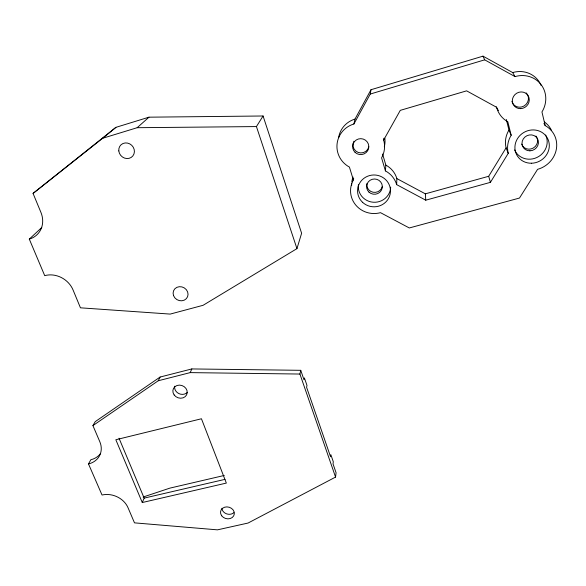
<?xml version="1.0" encoding="UTF-8"?>
<svg xmlns="http://www.w3.org/2000/svg" width="586" height="586" viewBox="0 0 586 586"><rect width="100%" height="100%" fill="white"/><g stroke="black" fill="none" stroke-linecap="round" stroke-linejoin="round"><path stroke-width="0.88" d="M396.663 184.634A23.499 22.737 0.4 0 0 385.42 170.907L381.581 157.861A23.821 23.447 2 0 0 383.654 140.017L400.289 110.351L466.617 90.845L496.642 107.311A25.476 23.989 -37.8 0 0 507.798 121.742L511.168 135.256A24.986 23.374 -30.4 0 0 508.238 153.356L490.423 182.349L425.751 200.185L396.663 184.634L396.854 178.584A23.022 22.327 -0.3 0 0 385.844 165.113L382.585 154.015M385.42 170.907L385.844 165.113M383.654 140.017L383.808 138.274M335.558 477.085L336.078 472.734L333.024 463.892L333.295 461.761L330.848 454.67L330.57 456.78L306.595 387.295L306.976 385.398L304.39 377.904L304.002 379.772L300.735 370.315L191.842 368.938L160.125 377.032L95.232 421.642L92.925 425.597L99.81 441.705A20.942 17.661 25.1 0 1 88.508 463.944L102.03 495.024A20.364 16.884 21.5 0 1 128.012 507.696L134.494 522.859L217.479 529.847L248.068 523.042L335.558 477.085L299.922 374.044L300.735 370.315M543.933 123.463L545.192 125.609A24.986 23.374 -30.4 0 1 556.378 149.086A24.986 23.374 -30.4 0 1 537.589 169.332L519.489 198.046L409.299 227.961L380.497 212.667A23.499 22.737 0.4 0 1 355.731 205.041A23.499 22.737 0.4 0 1 353.365 179.997L349.417 167.069A23.821 23.447 2 0 1 337.06 144.039A23.821 23.447 2 0 1 353.907 123.998L370.242 94.046L370.997 89.724L483.003 56.153L512.691 72.569A24.942 23.506 -38.6 0 1 541.112 85.497M353.365 179.997L353.673 178.298M353.907 123.998L354.991 119.097L370.997 89.724M296.955 248.632L301.614 233.243L263.07 115.991L148.983 117.178L115.94 127.338L33.058 193.417L40.932 212.418A23.286 20.415 40.8 0 1 29.3 239.117L44.719 275.654A22.422 19.587 34.3 0 1 73.082 290.026L80.45 307.818L170.189 314.089L203.093 305.299L296.955 248.632L256.434 126.576L263.07 115.991M142.273 502.532L115.83 439.749L201.445 418.763L226.343 483.084L142.273 502.532L144.171 498.122L119.024 438.225M92.925 425.597L158.257 380.753L190.201 372.615L191.842 368.938M158.257 380.753L160.125 377.032M88.508 463.944L90.808 459.768A20.788 17.565 25.2 0 0 100.646 453.403M396.854 178.584L425.348 193.834L488.687 176.283L506.106 147.833A24.465 22.92 -31.1 0 1 508.963 130.07L506.319 119.471M29.3 239.117L41.782 227.493M33.058 193.417L102.697 138.252L137.168 127.704L148.983 117.178M102.697 138.252L115.94 127.338M143.101 497.038L169.918 488.116L224.292 475.451M370.242 94.046L484.688 59.838L515.021 76.605A25.476 23.989 -37.8 0 1 541.112 84.648A25.476 23.989 -37.8 0 1 541.955 111.963L545.192 125.609M144.171 498.122L224.987 479.363M137.168 127.704L256.434 126.576M190.201 372.615L299.922 374.044M512.691 72.569L515.021 76.605M483.003 56.153L484.688 59.838M508.963 130.07L511.168 135.256M506.106 147.833L508.238 153.356M488.687 176.283L490.423 182.349M425.348 193.834L425.751 200.185M390.686 187.146A16.218 15.712 -0.1 0 1 373.114 202.221A16.218 15.712 -0.1 0 1 358.405 184.509M545.625 135.007A17.228 16.137 -30.9 0 1 537.04 157.422A17.228 16.137 -30.9 0 1 514.574 149.891M535.89 136.003A8.314 7.794 -31.1 0 1 533.304 148.016A8.314 7.794 -31.1 0 1 521.672 144.156M544.475 121.991A24.465 22.92 -31.1 0 1 551.565 130.553M351.681 185.293A23.022 22.327 -0.3 0 1 351.695 183.63M351.842 181.96A23.022 22.327 -0.3 0 1 353.028 177.104M382.248 186.641A7.83 7.589 -0.3 0 1 373.114 192.252A7.83 7.589 -0.3 0 1 366.917 183.667M368.814 146.903A8.05 7.926 1.6 0 1 358.105 152.404A8.05 7.926 1.6 0 1 353.915 141.241M338.627 137.607A23.33 23.008 0.6 0 1 354.991 119.097M384.826 138.179A23.33 23.008 0.6 0 1 384.321 146.734M498.452 110.549A24.942 23.506 -38.6 0 1 496.21 106.813M526.199 92.896A8.607 8.109 -38.1 0 1 524.052 105.985A8.607 8.109 -38.1 0 1 511.871 101.312M187.212 392.488A7.259 6.395 21.9 0 1 178.737 393.521A7.259 6.395 21.9 0 1 174.701 386.211M233.895 512.633A6.929 5.867 15.3 0 1 226.555 513.834A6.929 5.867 15.3 0 1 221.874 508.304M362.558 202.309A16.452 15.917 0.4 0 0 389.976 194.794A16.452 15.917 0.4 0 0 369.532 175.58A16.452 15.917 0.4 0 0 362.558 202.309M368.99 192.12A7.874 7.633 -0.1 0 0 382.101 188.472A7.874 7.633 -0.1 0 0 372.286 179.294A7.874 7.633 -0.1 0 0 368.99 192.12M531.451 163.23A17.485 16.364 -30.4 0 0 547.324 137.959A17.485 16.364 -30.4 0 0 517.548 138.538A17.485 16.364 -30.4 0 0 531.451 163.23M529.934 150.822A8.372 7.838 -30.9 0 0 537.494 138.699A8.372 7.838 -30.9 0 0 523.247 139.007A8.372 7.838 -30.9 0 0 529.934 150.822M355.116 152.389A8.101 7.97 2 0 0 368.579 148.536A8.101 7.97 2 0 0 358.442 138.985A8.101 7.97 2 0 0 355.116 152.389M520.529 108.637A8.658 8.16 -37.8 0 0 528.272 95.928A8.658 8.16 -37.8 0 0 513.6 96.309A8.658 8.16 -37.8 0 0 520.529 108.637M221.698 515.783A6.981 5.897 15.3 0 0 233.638 515.944A6.981 5.897 15.3 0 0 226.943 506.89A6.981 5.897 15.3 0 0 221.698 515.783M174.145 394.935A7.318 6.431 21.9 0 0 186.56 394.964A7.318 6.431 21.9 0 0 179.419 385.112A7.318 6.431 21.9 0 0 174.145 394.935M173.544 295.63A7.625 6.922 27.3 0 0 186.304 298.706A7.625 6.922 27.3 0 0 181.872 286.898A7.625 6.922 27.3 0 0 173.544 295.63M118.804 150.91A8.145 7.486 44.9 0 0 131.198 157.422A8.145 7.486 44.9 0 0 129.755 143.878A8.145 7.486 44.9 0 0 118.804 150.91"/></g></svg>
